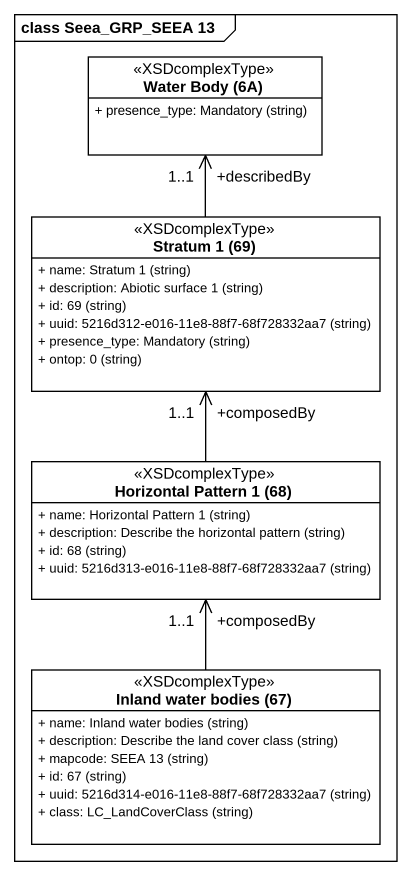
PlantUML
@startuml
mainframe class Seea_GRP_SEEA 13
hide circle
hide empty members
skinparam classAttributeIconSize 0
class "Water Body (6A)" as Water_Body_6A <<XSDcomplexType>> {
  {field} + presence_type: Mandatory (string)
}
class "Stratum 1 (69)" as Stratum_1_69 <<XSDcomplexType>> {
  {field} + name: Stratum 1 (string)
  {field} + description: Abiotic surface 1 (string)
  {field} + id: 69 (string)
  {field} + uuid: 5216d312-e016-11e8-88f7-68f728332aa7 (string)
  {field} + presence_type: Mandatory (string)
  {field} + ontop: 0 (string)
}
class "Horizontal Pattern 1 (68)" as Horizontal_Pattern_1_68 <<XSDcomplexType>> {
  {field} + name: Horizontal Pattern 1 (string)
  {field} + description: Describe the horizontal pattern (string)
  {field} + id: 68 (string)
  {field} + uuid: 5216d313-e016-11e8-88f7-68f728332aa7 (string)
}
class "Inland water bodies (67)" as Inland_water_bodies_67 <<XSDcomplexType>> {
  {field} + name: Inland water bodies (string)
  {field} + description: Describe the land cover class (string)
  {field} + mapcode: SEEA 13 (string)
  {field} + id: 67 (string)
  {field} + uuid: 5216d314-e016-11e8-88f7-68f728332aa7 (string)
  {field} + class: LC_LandCoverClass (string)
}
Stratum_1_69 -up-> "+describedBy\n1..1" Water_Body_6A
Horizontal_Pattern_1_68 -up-> "+composedBy\n1..1" Stratum_1_69
Inland_water_bodies_67 -up-> "+composedBy\n1..1" Horizontal_Pattern_1_68
@enduml
